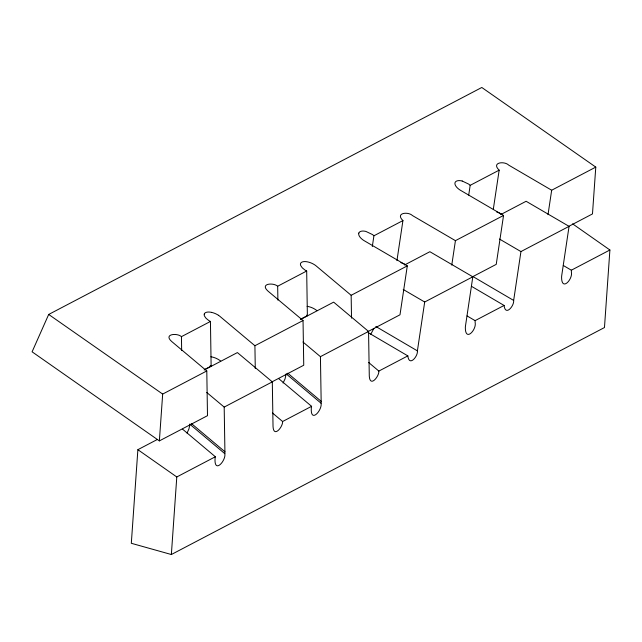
<?xml version="1.0" encoding="UTF-8"?>
<svg xmlns="http://www.w3.org/2000/svg" width="642" height="642" viewBox="0 0 642 642"><rect width="100%" height="100%" fill="white"/><g stroke="black" fill="none" stroke-linecap="round" stroke-linejoin="round"><path stroke-width="0.96" d="M157.386 439.457L137.878 449.681L131.313 543.293L171.358 554.519L604.467 327.548L609.9 249.995L572.608 223.849M568.419 226.53L592.478 213.922L595.784 167.105L481.797 87.481L48.688 314.452L32.1 351.816L159.368 440.893L162.675 394.076L206.788 370.956L171.879 341.664C162.883 333.96 177.176 332.684 181.445 336.649L210.44 321.457L211.13 366.117L204.485 369.599M171.358 554.519L176.791 476.966L215.351 456.759L182.625 429.217M189.944 424.041A10.264 4.799 -74.3 0 1 189.92 424.29L188.941 428.912L187.055 433.101M206.732 392.447L224.186 407.092L224.917 451.751A10.264 4.799 -74.3 0 1 224.828 453.677C226.169 460.555 214.235 474.109 215.038 458.805A10.593 4.959 -74.3 0 1 215.351 456.759M302.976 342.009L320.43 356.655L321.161 401.314A10.264 4.799 -74.3 0 1 321.08 403.232C322.388 410.126 310.527 423.656 311.29 408.368A10.593 4.959 -74.3 0 1 311.595 406.322L278.869 378.772M368.267 332.668L407.839 355.885C409.09 367.2 418.127 356.206 417.404 350.869L424.691 302.013L472.817 276.798L429.875 251.712L404.5 265.01M472.817 276.798L465.53 325.654A10.264 4.799 -74.3 0 0 465.338 327.637C465.306 342.371 476.829 329.507 475.128 322.509A10.593 4.959 -74.3 0 0 475.096 320.639L467.047 315.92M471.894 286.557L504.09 305.448C505.326 316.755 514.346 305.793 513.656 300.432L520.943 251.576L569.061 226.353L526.119 201.275L500.752 214.572M569.061 226.353L561.774 275.217A10.264 4.799 -74.3 0 0 561.589 277.2C561.557 291.933 573.073 279.069 571.372 272.072A10.593 4.959 -74.3 0 0 571.34 270.202L563.299 265.483M372.32 246.528L373.925 235.783L402.935 220.575C394.886 212.823 408.216 211.338 412.485 215.576L455.427 240.662L503.545 215.439L460.603 190.361A10.256 5.08 23.9 0 1 458.926 189.246A10.681 5.288 23.9 0 1 455.146 184.687A10.111 5.008 23.9 0 1 455.066 182.633A9.301 4.606 23.9 0 1 456.398 181.172A8.723 4.317 23.9 0 1 462.208 181.004M396.941 260.636L402.935 220.575M358.822 233.07A10.111 5.008 23.9 0 0 358.894 235.124A10.681 5.288 23.9 0 0 362.674 239.683A10.256 5.08 23.9 0 0 364.359 240.798L407.301 265.876L399.99 314.797L367.657 331.737M451.767 265.122L455.427 240.662M468.708 195.112L470.169 185.345L499.163 170.154C490.953 162.346 504.419 160.813 508.729 165.138L551.671 190.225L595.784 167.105M493.313 209.236L499.163 170.154M503.545 215.439L496.234 264.36L472.175 276.967M548.011 214.677L551.671 190.225M311.595 406.322L282.6 421.513C283.058 426.665 273.661 438.382 273.035 426.529L272.304 381.87L237.404 352.578L204.148 370.001M407.839 355.885L378.852 371.076C379.326 376.148 370.001 388.009 369.286 376.092L368.556 331.433L333.647 302.141L300.4 319.564M373.885 328.399L370.763 334.289M283.074 383.017L285.04 378.924L286.172 373.853L321.08 403.232M272.16 381.781L303.738 365.234L303.04 320.518L268.131 291.227C259.328 283.483 273.291 282.352 277.673 286.22L306.683 271.02L307.374 315.679L300.721 319.162M255.275 368.588L254.914 345.733L303.04 320.518M351.519 318.151L351.158 295.296L407.301 265.876M159.368 440.893L207.494 415.671L206.788 370.956M224.186 407.092L272.304 381.87M320.43 356.655L368.556 331.433M475.096 320.639L504.09 305.448M571.34 270.202L609.9 249.995M496.699 212.02L497.438 212.229M462.184 181.012L468.708 184.118A10.585 5.24 23.9 0 1 470.169 185.345M400.849 262.594L405.166 264.432M497.815 212.35L501.418 213.995M499.468 239.033L520.943 251.576M403.224 289.47L424.691 302.013M473.411 276.822L513.656 300.432M375.819 326.473L417.404 350.869M48.688 314.452L162.675 394.076M137.878 449.681L176.791 476.966M351.158 295.296L316.249 266.005A10.256 5.08 23.9 0 0 314.676 264.841A10.681 5.288 23.9 0 0 307.759 261.928A10.111 5.008 23.9 0 0 304.412 261.591A9.012 4.462 23.9 0 0 300.52 263.581A8.731 4.325 23.9 0 0 300.737 265.611L302.294 267.85L304.886 269.969A10.585 5.24 23.9 0 0 306.683 271.02M254.914 345.733L220.005 316.442A10.256 5.08 23.9 0 0 218.432 315.278M368.668 362.505L378.852 371.076M287.768 373.203L321.161 401.314M272.425 412.942L282.6 421.513M191.525 423.64L224.917 451.751M189.92 424.29L224.828 453.677M277.673 286.22L277.89 300.119M181.445 336.649L181.662 350.54M373.925 235.783A10.585 5.24 23.9 0 0 372.464 234.555L365.94 231.449A8.731 4.325 23.9 0 0 362.658 231.048A9.012 4.462 23.9 0 0 358.854 233.086M210.44 321.457A10.585 5.24 23.9 0 1 208.642 320.406L206.05 318.296L204.485 316.057A8.731 4.325 23.9 0 1 204.3 314.034M307.374 315.679A10.585 5.24 24 0 1 306.451 315.174M211.13 366.117A10.585 5.24 24 0 1 210.207 365.611M307.125 306.346A10.111 5.008 24 0 1 308.433 306.579A10.681 5.288 24 0 1 315.358 309.5A10.256 5.08 24 0 1 316.939 310.664M210.881 356.783A10.111 5.008 24 0 1 212.189 357.016A10.681 5.288 24 0 1 219.115 359.937A10.256 5.08 24 0 1 220.696 361.101M204.268 314.018A9.012 4.462 23.9 0 1 208.177 312.044A10.111 5.008 23.9 0 1 211.507 312.365M211.507 312.365A10.681 5.288 23.9 0 1 218.432 315.278"/></g></svg>
